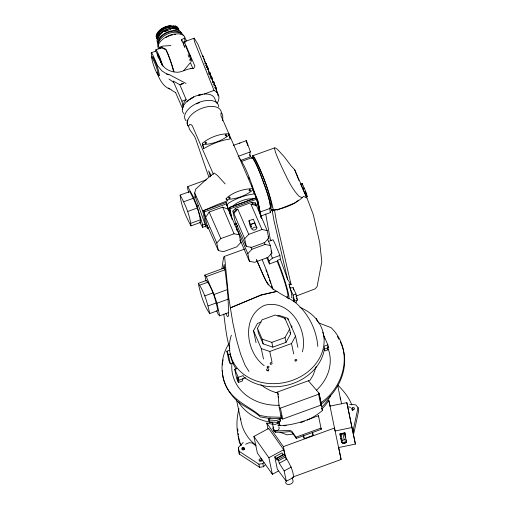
<?xml version="1.0" encoding="UTF-8"?>
<svg xmlns="http://www.w3.org/2000/svg" width="510" height="510" viewBox="0 0 510 510"><rect width="100%" height="100%" fill="white"/><g stroke="black" fill="none" stroke-linecap="round" stroke-linejoin="round"><path stroke-width="0.76" d="M222.532 370.375C221.971 382.309 228.996 393.318 237.399 401.293C244.692 407.088 253.47 410.391 260.259 416.906L268.904 418.378L281.507 418.487L282.693 419.061L320.873 405.169L321.306 404.003C340.361 390.692 351.294 363.579 340.272 341.891M222.564 364.994L222.577 361.921L223.208 359.754M157.628 39.021C158.878 30.734 170.837 25.532 177.99 29.701M156.927 38.709L156.149 36.025L157.074 33.36M222.691 120.813L222.787 115.955L222.003 113.475L221.021 113.061L220.919 115.502L257.614 199.863L261.547 218.516M295.838 296.183L315.161 288.858L317.124 286.524L321.804 261.636L319.7 242.537L313.312 214.691L306.95 197.937L303.546 196.407C295.724 204.306 283.885 208.673 273.048 210.228L273.086 208.545L271.256 201.099A29.363 2.748 70 0 0 259.666 168.345A29.363 2.748 70 0 0 252.272 156.831M180.126 195.081C181.171 205.855 185.812 216.387 190.995 225.885L200.628 222.379C199.582 211.605 194.941 201.074 189.758 191.575L180.126 195.081C185.302 204.58 189.949 215.112 190.995 225.885M206.461 179.8L187.75 186.609L187.693 188.942L188.827 192.742M205.626 226.261L202.636 227.345L202.699 225.012L197 206.014L193.672 197.453L187.75 186.609M271.887 207.806C269.337 190.255 262.452 172.966 253.884 157.462L253.202 157.163L252.89 157.89M157.035 40.316L157.08 41.501M341.458 439.403L340.909 438.262L341.853 442.457L342.962 443.483L344.779 443.509L346.398 442.304L346.507 440.844M280.022 418.385L280.29 421.228L276.535 422.325L269.363 421.961L268.764 419.991L268.904 418.378L270.319 417.849M156.136 36.739C157.01 29.637 165.227 25.972 171.634 25.5M158.661 42.445L158.859 40.424L159.981 38.263A11.52 6.324 -23.4 0 1 168.44 32.308C172.074 31.084 176.556 30.294 179.839 32.793M270.485 208.335C269.815 196.688 264.384 185.723 260.693 174.771A26.909 2.524 70 0 0 254.082 160.121M221.92 268.681L223.316 258.959M296.565 300.913L296.355 302.449L295.494 302.245M242.926 378.618L242.543 380.906L238.374 382.474L236.71 378.618L234.759 369.291L236.92 368.545M157.756 38.652L158.521 36.299M223.068 268.668L224.202 264.403C226.631 281.233 228.799 298.828 228.378 315.977L227.9 316.646L227.256 316.302L225.828 313.248M238.98 408.733C235.888 420.565 236.168 433.506 240.892 444.867M358.052 407.515L358.702 410.62L353.94 432.913L353.283 429.809L358.052 407.515L355.763 404.876L349.611 404.315M302.424 351.804C308.41 329.753 289.61 298.554 264.537 305.331C241.083 316.187 245.635 352.149 264.218 365.708M187.827 119.926L187.074 123.171L188.056 125.957A18.118 9.907 -23.5 0 1 201.431 108.451A18.118 9.907 -23.5 0 1 221.353 112.888M316.302 366.397L313.185 375.003L310.144 380.128L275.897 392.585L270.351 390.583L264.894 387.638L260.846 384.667M194.692 192.984L202.744 210.955L206.231 227.492L195.037 196.133L194.692 192.984L195.751 189.083L206.518 179.188L214.181 173.024L217.343 175.338L225.165 183.912M158.164 37.294L159.617 34.533M229.022 197.166L228.722 198.02L229.997 198.352L230.029 197.083L229.022 197.166L229.398 198.46M156.704 36.102L157.252 34.674M251.577 158.431L251.863 157.647L252.526 157.89L254.101 160.178M320.873 405.169L318.572 394.262L318.999 393.121L308.403 380.83M157.52 38.346L158.954 35.949M202.974 56.89L197.956 44.338L194.227 38.167L193.921 38.785L194.527 41.731L214.009 90.417A23.275 12.731 -23.5 0 1 217.241 103.218M344.256 433.768L345.295 434.456L345.474 435.559L344.881 432.805L339.947 433.857L340.495 436.585L339.947 433.857L344.256 433.768L346.507 440.959L345.378 442.278L342.771 442.642L341.541 441.749L342.216 440.461L341.196 434.182L344.881 432.805L345.767 437.274M151.413 52.709L155.614 51.178A9.849 0.918 70 0 1 157.38 54.2L161.198 62.966A19.036 15.829 -11.9 0 0 175.153 72.069C181.694 73.383 186.934 67.754 193.507 68.627L194.941 66.23L185.678 44.944A9.843 0.918 70 0 0 183.798 43.019A16.543 1.549 70 0 0 183.951 44.077M256.033 342.669L253.521 330.76L257.537 323.365L261.165 322.046M257.435 328.274L262.025 319.827L275.228 315.021L284.911 318.278L289.623 329.116L290.63 333.878L286.04 342.325L272.837 347.131L263.154 343.874L258.442 333.036L257.435 328.274L262.153 339.112L263.154 343.874M286.04 342.325L285.039 337.563L289.623 329.116M293.728 353.972L291.529 343.549L295.545 336.154L287.78 318.297L279.301 315.448L277.854 315.97M277.924 425.455C292.09 425.997 305.471 420.629 318.463 415.695L321.255 429.324L296.278 438.409L292 432.384L289.846 431.594L282.31 432.282L275.445 432.238L273.8 431.16L273.207 429.445L273.003 428.024L273.666 426.959M228.62 344.072C220.945 356.388 219.861 372.345 225.949 385.56C232.464 400.375 248.185 405.75 259.769 415.408L267.623 416.855L281.259 417.301L281.507 418.487L279.231 407.592L277.772 392.547L275.897 392.585M218.376 250.62L216.763 242.964L205.651 217.387L209.145 212.039L222.704 207.136L228.148 209.285L239.241 234.785L240.854 242.441L236.78 246.821L223.578 251.628L218.376 250.62L206.99 224.961L207.666 228.321L209.113 227.791M229.889 214.136L229.073 210.248L229.659 209.393L229.302 207.557L256.415 197.689L260.31 214.748M249.619 189.624L248.95 190.542L250.053 190.995L250.729 190.071L249.619 189.624L249.83 190.995M157.718 33.902L160.459 30.963L164.284 28.509M329.989 405.896L328.854 400.509L325.265 405.342A51.006 42.438 -11.9 0 1 322.129 408.701M341.541 441.749L340.304 435.31L341.196 434.182M159.337 34.572L160.236 33.462M183.766 70.603L190.134 62.966M159.063 36.197L159.834 35.279M157.826 32.264L161.44 28.917L163.653 27.629M202.744 210.955L217.222 204.657L227.842 200.672L226.268 199.792L226.159 198.46C232.987 192.104 243.334 188.859 252.571 188.617L253.221 189.739L253.993 193.927C244.889 195.183 236.213 198.415 228.372 203.203L226.873 205.198L229.073 210.248M232.872 211.095L235.461 208.316L252.048 202.279L255.357 202.916L267.151 230.545L268.764 238.208L264.696 242.581L251.494 247.388L246.285 246.381L234.906 220.728L232.872 211.095L244.672 238.725L246.285 246.381M233.51 212.562L236.098 209.782L237.794 209.164L248.746 234.345L244.672 238.725M233.72 213.543L237.794 209.164M216.763 242.964L220.83 238.584L234.033 233.778L239.241 234.785M249.435 261.305L247.822 253.648L251.889 249.269L265.092 244.462L270.3 245.469L271.913 253.126L267.846 257.505L254.643 262.312L249.435 261.305L240.089 239.872M265.136 465.037L263.511 466.746L259.507 467.275L239.298 454.066L238.317 447.608L243.181 442.476M238.642 450.961L258.857 464.17L262.86 463.641L263.938 462.5M159.987 34.234L160.72 33.481M202.362 143.31C209.514 137.362 219.549 133.633 228.894 133.779L230.182 138.994C220.76 140.269 211.911 143.871 203.732 148.627L202.362 143.31L203.732 148.627M229.213 134.927C222.016 140.83 212.096 144.432 202.738 144.508M187.094 101.713L188.936 99.986L193.806 96.951L190.651 98.889M225.86 134.736L225.108 135.424L226.185 136.074L226.72 135.029L225.86 134.736L226.548 136.756M253.221 189.739C246.03 195.738 236.073 199.27 226.765 199.372L226.159 198.46M236.997 230.501L236.232 226.854L237.8 225.471M160.503 34.285L162.027 33.035M279.882 255.472L280.392 259.239L277.536 260.278L277.631 260.954L269.42 263.944L269.031 261.056L272.397 258.188L279.882 255.472A30.39 2.843 70 0 0 273.048 239.77L268.56 241.396M181.917 41.227L181.598 39.716L184.416 38.059L185.882 39.461L186.507 41.036M161.396 32.525L162.601 31.524M205.645 142.118L204.771 142.8L205.517 143.565L206.512 142.781L205.645 142.118L206.053 143.469M161.581 32.563L162.371 31.958M298.535 200.149L294.78 202.954L277.23 209.973M247.822 145.681L246.056 140.747L246.4 140.626L250.423 151.852L250.123 152.069A32.908 3.079 70 0 0 250.423 156.85L241.032 160.293M232.26 206.461L236.155 203.573A18.118 9.907 -23.5 0 1 248.925 198.925L253.355 198.747M161.938 32.468L163.187 31.588M159.611 47.602L162.856 46.085L170.895 45.549M352.18 430.523L353.283 429.809M164.806 30.67L167.082 29.465M163.289 31.327L164.653 30.536M159.847 48.59L160.835 48.029L162.467 48.138L166.018 49.929L168.058 54.608A14.299 1.243 70.6 0 1 173.489 71.374M230.431 353.863L228.448 354.947L230.348 363.885L233.612 362.801M164.201 31.645L165.138 31.142M278.434 471.01L272.372 474.3L257.378 453.039L253.891 436.477L268.706 428.438L283.7 449.699L284.809 454.971M272.372 474.3L268.878 457.738L283.7 449.699M274.75 456.858L277.185 460.313L276.72 458.088L283.962 454.161L284.395 454.333C287.927 461.831 293.212 468.588 293.575 477.341L286.333 481.274L277.37 469.283L274.75 456.858L281.992 452.931L283.209 454.659M276.72 458.088L277.147 458.267L284.395 454.333M277.147 458.267L277.956 459.408L285.198 455.475M286.333 481.274L284.153 470.921L279.244 463.239L278.587 460.702L285.829 456.775M279.244 463.239L286.492 459.306M284.153 470.921L291.395 466.988M306.166 197.102L307.179 196.56L306.51 193.488L304.253 188.088L302.149 183.479L300.664 184.11L304.929 193.921L306.51 193.488M164.59 31.818L166.056 31.059M165.833 37.536L169.779 35.572M165.591 31.129L166.515 30.708M245.578 444.223L249.129 442.686L252.246 442.98L255.975 445.855M327.471 347.635L327.911 349.809L325.227 350.912L323.99 349.159M165.763 30.708L167.376 30.052M238.374 382.474L237.265 377.151L238.903 380.281L245.495 377.77M167.248 29.618L168.243 29.242M323.952 349.267L328.408 347.61L327.847 344.843L324.309 336.708L324.774 338.889M166.572 30.906L168.651 30.135M204.204 94.018L214.009 90.417M238.144 156.353L250.423 151.852M183.912 41.916L194.227 38.167M181.942 101.197L186.182 99.654L179.82 84.717L173.158 80.994L181.942 101.197L183.249 107.361M233.389 145.356L246.4 140.626M241.778 161.364L251.768 157.73A26.979 2.524 70 0 1 263.912 183.319A26.979 2.524 70 0 1 269.879 208.188M193.672 197.453L195.916 196.637M183.759 201.75L193.392 198.243M197 206.014L198.498 205.473M187.565 211.535L197.198 208.029M207.666 228.321L203.643 210.643L226.121 202.464L228.148 209.285M205.651 217.387L204.217 211.962L226.695 203.783M231.196 216.552L229.302 207.557L256.422 197.689L259.679 213.295M232.088 219.37L229.876 208.883L256.995 199.015M191.072 223.214L200.704 219.708M267.151 230.545L261.949 229.538L250.99 204.363L252.686 203.745L255.994 204.382M202.699 225.012L204.944 224.196M259.756 212.147L270.459 208.258M234.657 224.081L236.857 223.284M261.152 215.921L270.638 212.472L269.446 208.105M248.95 220.773L250.544 224.438L251.526 229.092L249.932 225.433L248.95 220.773L253.413 219.153L255.523 225.312M250.544 224.438L255 222.813M248.746 234.345L261.949 229.538M206.021 281.055L204.765 275.113L224.974 267.763M204.765 275.113L206.231 276.611L225.688 269.535M198.294 283.362L206.499 280.379C212.676 289.087 215.685 300.148 217.923 310.584L209.718 313.567C203.541 304.859 200.526 293.805 198.294 283.362C204.472 292.077 207.481 303.131 209.718 313.567M199.971 285.077L208.176 282.094M204.682 295.915L212.887 292.925M206.231 276.611L214.002 294.474L227.473 289.572M208.099 305.911L216.31 302.921M228.633 312.585L219.657 315.849L216.992 303.22L228.219 299.134M293.123 295.06L295.978 294.021L293.129 287.672L289.954 287.997L293.123 295.06L294.595 301.142L297.445 300.103L295.978 294.021M262.153 339.112L271.836 342.369L285.039 337.563M253.521 330.76L261.292 348.617L269.764 351.473L291.529 343.549M324.271 346.137L327.847 344.843M279.231 407.592L280.398 408.153L318.572 394.262M273.003 428.024L273.538 429.917L275.119 431.033L289.699 430.37L291.745 431.192L296.017 437.172L320.994 428.081L321.255 429.324M303.067 435.75L304.304 438.6L313.223 435.355L312.585 432.333M273.009 424.358L266.768 423.09L283.369 446.639L334.477 428.043L341.107 459.484L292.957 477.003M224.234 256.466L244.87 248.995M204.612 63.795L206.046 63.278L207.455 67.358M205.409 65.694L206.837 65.178M206.155 67.486L207.589 66.969L209.387 73.179M206.952 69.379L208.38 68.863M208.482 73.038L209.916 72.522L211.535 77.979M210.706 74.422L209.278 74.932L208.749 73.669M213.237 82.359L211.452 76.194L210.018 76.71L210.547 77.973M210.815 78.604L212.243 78.094M212.16 82.314L213.773 81.74L215.596 87.267M212.957 84.214L214.563 83.634M213.703 86.005L215.316 85.425L218.114 95.944M214.5 87.898L216.106 87.318M252.52 155.831L275.037 147.753L277.402 149.283L284.44 157.004L290.885 165.616L294.652 169.664L306.95 197.937M238.903 380.281L238.246 377.33L243.289 375.545M165.425 27.98L170.742 26.552M155.837 49.776L160.835 48.029M230.348 363.885L228.799 360.417L226.867 351.205L229.806 350.179M342.216 440.461L344.237 439.76L346.003 440.066M164.768 27.107L170.085 25.666M234.3 224.91L236.595 224.26M230.641 354.367L228.448 354.947L226.867 351.205M170.525 35.381L172.762 34.795M169.288 28.668L170.748 28.305M198.313 95.249L202.311 94.522L198.976 95.128M152.388 56.782L152.726 56.712C155.977 62.469 158.47 68.952 159.432 75.493L158.839 75.015M169.581 29.848L170.633 29.618M169.103 28.853L171.252 28.471M330.027 406.126L346.838 402.658L350.325 419.22L355.406 444.089L338.595 447.557M355.406 444.089L351.913 427.527L335.102 430.995L328.854 400.509M169.811 28.866L174.261 28.528L176.632 29.083M293.269 434.029L287.047 434.845L280.028 432.225M242.824 449.794L243.295 449.743L242.97 448.207L244.481 449.648M190.657 68.684L193.717 68.474M174.254 34.406L175.58 34.317M289.808 287.334L289.068 284.019L291.121 284.752L276.567 222.194L274.546 210.349L272.404 210.955L272.302 210.088L277.803 209.744M172.348 28.229L173.693 28.158M269.994 207.583L272.181 210.464L273.755 210.388M157.067 53.971L157.494 53.971L158.463 55.577L162.307 65.248M173.508 28.866L175.281 28.904M171.883 26.443L175.944 26.979L177.805 28.05M238.865 158.138L239.553 158.151C247.637 170.085 251.577 184.422 256.415 197.893M151.859 57.056L151.508 57.037C152.681 63.584 154.938 70.284 158.514 75.856C157.66 69.315 155.053 62.838 151.859 57.056A21.108 1.976 70 0 1 151.298 53.805A9.849 0.918 70 0 1 153.178 55.73L157.45 65.51L161.906 70.909L166.126 73.561L169.9 74.938L186.023 83.449M268.764 419.991L276.267 420.501L279.971 419.373L280.29 421.228M172.737 25.532L176.434 26.45L178.404 28.624M175.746 29.07L176.556 29.197M272.302 210.088L273.048 210.228M250.99 204.363L256.198 205.364M175.077 28.401L176.173 28.636M174.675 28.554L175.459 28.745M166.432 74.103L168.893 74.817M177.187 29.293L179.444 30.364M348.426 406.712L350.593 407.426M302.672 197.714L299.338 196.554C292.236 189.376 288.035 180.024 283.681 171.067A28.885 1.938 64 0 1 275.47 152.197L274.386 147.989M171.424 89.696C163.563 87.427 159.445 79.726 157.035 72.509M256.779 199.525L257.614 199.863L261.152 217.611M260.036 460.154L262.134 461.129M305.337 191.575L305.751 192.761M175.338 25.953L177.276 27.004M168.466 88.013L169.887 88.714M178.398 29.739L179.01 30.052M171.462 90.162L175.778 92.667M176.256 29.025L176.855 29.344M318.208 322.728L331.079 327.649C353.538 349.375 345.334 385.911 321 402.67L318.999 393.121L321.306 404.003M271.25 240.261L270.332 239.7L265.71 214.009M169.001 79.012L173.598 82.352M338.079 385.356C343.644 390.94 349.018 397.417 351.792 404.927M219.657 315.849L218.191 314.351L216.635 310.775M242.958 447.844L244.475 449.444M256.868 227.766L256.358 227.167L255.236 227.071A2.384 1.3 -23.5 0 0 252.405 229.392L252.915 229.984L254.037 230.087A2.384 1.3 -23.5 0 0 256.868 227.766L255.217 223.871L254.426 223.431L252.769 223.622A2.384 1.3 -23.5 0 0 250.882 225.171L250.869 225.962A2.512 1.383 -23.7 0 0 251.659 226.408M183.67 35.757L182.217 33.775C173.521 29.325 160.267 34.98 157.718 44.504L158.183 46.831M177.754 29.542C171.621 23.709 157.654 29.65 157.615 38.18M253.891 436.477L268.878 457.738M271.345 209.221L272.404 210.955L270.619 208.482M280.392 259.239L287.678 279.569L291.121 284.752M248.995 371.516L244.991 365.109L240.567 353.959L236.391 339.214L232.828 322.747L228.569 296.673L224.604 256.664M158.967 48.915L158.686 48.45L159.624 47.105L161.211 47.054L165.871 49.234A15.542 1.453 70 0 1 173.993 71.967M242.613 448.609L243.295 449.743M303.762 188.165L303.998 188.566L303.788 187.795M266.086 281.188L268.33 285.052M157.284 39.601L156.551 36.822M211.204 175.548L208.615 170.818L210.4 176.766M199.678 221.926L202.636 227.345M183.97 45.741L184.824 47.315L181.598 39.716M157.641 42.445L157.227 41.386M337.422 336.46L338.844 339.175M340.304 435.31L340.744 436.178M185.525 45.626L189.306 54.825L191.231 61.85M277.956 459.408L278.587 460.702M159.394 57.745L157.679 54.443L162.084 64.917M185.232 38.11L184.32 36.133L182.331 34.705L178.519 33.787L173.789 34.125A14.49 7.924 -23.5 0 0 158.043 46.442L158.247 48.75M327.745 346.175L328.408 347.61M265.71 280.545L256.823 260.54M306.217 194.45L307.179 196.56M180.393 31.461L180.706 32.136M250.939 247.089L251.889 249.269M157.743 56.253L158.604 58.197M209.145 212.039L220.83 238.584M327.267 348.349L327.911 349.809M216.699 103.071L214.608 98.251A17.353 9.492 -23.5 0 0 193.252 97.174A17.353 9.492 -23.5 0 0 183.931 113.736M268.139 236.767L268.764 238.208M252.048 202.279L252.686 203.745M190.37 62.666L192.837 68.34M270.963 250.945L271.913 253.126M289.999 332.431L290.63 333.878M235.461 208.316L236.098 209.782M321.587 408.338L322.492 410.422A55.87 46.48 -11.9 0 1 307.179 420.1M229.302 207.557L229.876 208.883M213.422 174.28L192.34 125.83L191.18 124.708L189.86 124.37L188.515 126.263L189.522 129.336L194.457 136.266L195.744 139.115L208.705 176.67M175.599 92.578L182.816 109.153M239.904 240.261L240.854 242.441M312.356 433.353L313.223 435.355M203.643 210.643L204.217 211.962M278.543 422.388L280.054 425.863L279.072 421.183M296.527 297.98L297.445 300.103M294.595 301.142L293.059 297.604L293.709 301.805M267.482 238.967L270.3 245.469M264.161 242.301L265.092 244.462M234.759 369.291L238.246 377.33M249.492 154.689L250.423 156.85M259.724 267.157C263.747 276.28 267.278 286.837 276.955 291.388C283.942 296.399 292.37 299.14 298.516 305.343C309.64 316.098 316.653 331.041 317.806 346.462M236.232 226.854L247.822 253.648M229.8 348.687C226.415 337.543 225.299 325.673 223.794 314.109M317.749 321.753L316.391 318.578L316.723 320.127M159.655 58.35L162.282 65.267M222.704 207.136L234.033 233.778M262.166 259.622L267.074 271.824L273.086 289.425M272.397 258.188L271.161 255.108A30.39 2.843 70 0 0 270.67 253.91M203.566 58.369L209.476 73.134M210.069 74.613L210.955 76.825M211.542 78.304L213.314 82.728M213.907 84.207L214.5 85.686M215.086 87.159L217.451 93.069M294.652 169.664L297.738 177.576M305.178 194.559L305.917 196.465M177.984 27.942L178.417 29.057M297.993 178.245L298.854 180.463M157.112 39.098C155.442 29.548 174.037 21.56 178.94 30.466M214.002 294.474L216.992 303.22M344.199 441.787L344.779 443.509M189.701 54.844L190.402 56.954M188.082 54.717L188.91 57.216M342.484 442.017L342.962 443.483M257.276 200.672L258.13 203.452M346.029 441.093L346.398 442.304M292.122 477.698L292.957 480.414A3.812 2.722 -17.3 0 1 292.364 482.874L290.827 484.054L288.705 484.5A3.812 2.722 -17.3 0 1 285.645 481.95M352.767 408.147L353.232 409.798L352.799 409.906L352.461 408.281L352.499 410.626M213.773 81.74L214.837 85.514M206.046 63.278L207.111 67.052M181.031 32.315L181.184 32.857M240.529 444.197L240.918 445.581M275.119 431.033L275.445 432.238M289.068 284.019L290.419 289.03A30.893 2.888 70 0 1 291.554 297.738M258.328 204.178L260.578 214.602M190.823 58.376L191.397 60.524M189.605 59.498L189.86 60.467M287.678 279.569L274.042 220.906L272.181 210.464M293.129 287.672L293.664 289.916M215.316 85.425L216.106 88.816M211.452 76.194L212.695 81.543M209.916 72.522L210.579 75.378M207.589 66.969L208.061 69.003M205.339 63.17C205.664 62.628 201.552 51.606 202.846 56.89M342.886 433.653L344.237 439.76M229.659 209.393L231.132 216.336M321.013 403.404L322.492 410.422M318.463 415.695L318.724 416.931M295.545 336.154L297.897 347.323M287.78 318.297L288.093 319.783M284.911 318.278L285.198 319.642M261.611 218.159L260.387 213.766L261.197 217.604M255.357 202.916L255.982 205.881M303.667 435.578L304.304 438.6M296.017 437.172L296.278 438.409M271.836 342.369L272.837 347.131M269.764 351.473L271.964 361.89M280.398 408.153L282.693 419.061M283.369 446.639L285.957 458.911M261.292 348.617L263.491 359.04M226.121 202.464L226.778 205.581M266.768 423.09L268.075 429.273M262.86 463.641L263.511 466.746M258.857 464.17L259.507 467.275M236.512 399.885L241.173 422A51.006 42.438 -11.9 0 0 246.719 435.33L248.389 437.771A51.006 42.438 -11.9 0 0 255.905 445.122M238.317 447.608L238.973 450.712M337.697 385.522L340.578 399.362M184.416 38.059L185.289 42.273M346.838 402.658L351.913 427.527M338.621 447.315L341.107 459.484M302.149 183.479L302.462 185.041M256.415 197.689L256.657 198.913M277.772 392.547L278.186 394.785M278.454 396.276L278.728 397.768M228.894 133.779L229.487 137.215M240.714 444.516L240.924 445.778L239.222 441.87L238.591 436.509M180.878 32.774L180.967 33.36M269.191 420.763L269.363 421.961M237.685 428.859L237.96 431.154M238.227 433.449L238.412 434.979M268.904 418.378L269.038 419.571M281.042 415.038L281.259 417.301M239.139 452.389L239.298 454.066M341.713 440.984L341.853 442.457M240.828 419.864A51.006 42.438 -11.9 0 1 240.669 418.423M340.132 397.876A51.006 42.438 -11.9 0 1 341.534 403.933M330.678 395.632A51.771 43.069 -11.9 0 1 321.944 406.916M279.576 423.141A51.771 43.069 -11.9 0 1 277.344 423.064M272.206 422.56A51.771 43.069 -11.9 0 1 238.406 402.007M279.435 424.894A51.006 42.438 -11.9 0 1 277.995 424.836M304.336 421.286A55.87 46.48 -11.9 0 1 300.677 422.592M286.244 425.576A55.87 46.48 -11.9 0 1 283.917 425.748M278.74 426.813A2.862 2.378 -11.9 0 1 277.3 430.446A2.862 2.378 -11.9 0 1 273.526 428.712L272.206 422.452A2.862 2.378 -11.9 0 0 275.362 424.345A2.862 2.378 -11.9 0 0 277.848 421.528M256.371 259.322A32.455 0.44 67 0 1 259.399 266.316M223.323 258.768A30.064 2.174 -86.5 0 1 224.598 256.728M327.643 347.38A49.578 41.246 -11.9 0 1 316.436 390.265M279.359 405.259A49.578 41.246 -11.9 0 1 231.852 364.083M265.978 270.032A26.979 2.524 70 0 1 266.775 272.123M267.559 274.227A26.979 2.524 70 0 1 268.84 277.772M269.573 279.882A26.979 2.524 70 0 1 270.74 283.337M271.594 286.002A26.979 2.524 70 0 1 272.263 288.156M277.262 261.42A26.979 2.524 70 0 1 287.175 296.641M287.634 298.171A30.893 2.888 70 0 1 286.805 297.018M277.536 260.278A30.893 2.888 70 0 1 288.52 298.834M270.638 212.472A43.369 4.054 70 0 1 270.007 211.134M267.654 257.569A26.577 2.486 70 0 1 269.031 261.056M266.838 257.697A32.149 3.003 70 0 1 269.42 263.944M239.694 143.737A44.886 4.195 70 0 1 239.993 142.953M248.548 177.123A26.979 2.524 70 0 1 249.403 179.252M251.774 185.481A26.979 2.524 70 0 1 252.495 187.47M254.815 194.202A26.979 2.524 70 0 1 255.516 196.369M183.096 105.85A14.873 8.141 -23.5 0 1 186.182 99.654M186.277 120.991A18.118 9.907 -23.5 0 1 197.721 102.905A18.118 9.907 -23.5 0 1 218.733 106.89M196.548 103.906A17.353 9.492 -23.5 0 1 199.678 102.574M155.786 50.974A14.299 1.243 70.6 0 1 157.788 52.76A14.299 1.243 70.6 0 1 162.939 66.172M157.972 43.809A12.871 7.038 -23.5 0 1 167.07 32.232A12.871 7.038 -23.5 0 1 181.617 33.634M299.963 307.371A47.672 39.659 -11.9 0 1 319.693 357.829A47.672 39.659 -11.9 0 1 260.004 382.028A47.672 39.659 -11.9 0 1 231.368 335.178M291.102 325.954A0.982 0.816 -11.9 0 1 291.331 327.535M324.647 346.928A47.672 39.659 -11.9 0 1 293.358 383.341A47.672 39.659 -11.9 0 1 243.264 376.539M236.187 368.953A47.672 39.659 -11.9 0 1 230.412 354.425M322.709 332.176A47.672 39.659 -11.9 0 1 324.233 337.665M267.731 370.929A1.141 0.95 -11.9 0 1 268.598 370.91M261.279 294.863L230.278 307.887L261.139 295.131L276.955 291.388L261.279 294.863M181.573 84.01L179.82 84.717L183.453 83.493L181.573 84.01M267.559 367.723A0.982 0.816 -11.9 0 0 269.044 366.951A0.982 0.816 -11.9 0 0 267.61 366.295A0.982 0.816 -11.9 0 0 267.559 367.723M295.462 360.984A0.982 0.816 -11.9 0 0 296.82 360.041A0.982 0.816 -11.9 0 0 295.264 359.582A0.982 0.816 -11.9 0 0 295.462 360.984M270.74 364.166A0.982 0.816 -11.9 0 0 272.091 363.228A0.982 0.816 -11.9 0 0 270.542 362.763A0.982 0.816 -11.9 0 0 270.74 364.166M267.227 370.642A1.141 0.95 -11.9 0 0 268.808 369.552A1.141 0.95 -11.9 0 0 266.998 369.01A1.141 0.95 -11.9 0 0 267.227 370.642M352.302 409.753A1.428 1.192 -11.9 0 0 354.469 408.631A1.428 1.192 -11.9 0 0 352.378 407.675A1.428 1.192 -11.9 0 0 352.302 409.753M259.915 461.123A1.428 1.192 -11.9 0 0 261.885 459.759A1.428 1.192 -11.9 0 0 259.628 459.083A1.428 1.192 -11.9 0 0 259.915 461.123M242.594 449.807A1.428 1.192 -11.9 0 0 244.564 448.443A1.428 1.192 -11.9 0 0 242.301 447.767A1.428 1.192 -11.9 0 0 242.594 449.807"/></g></svg>
